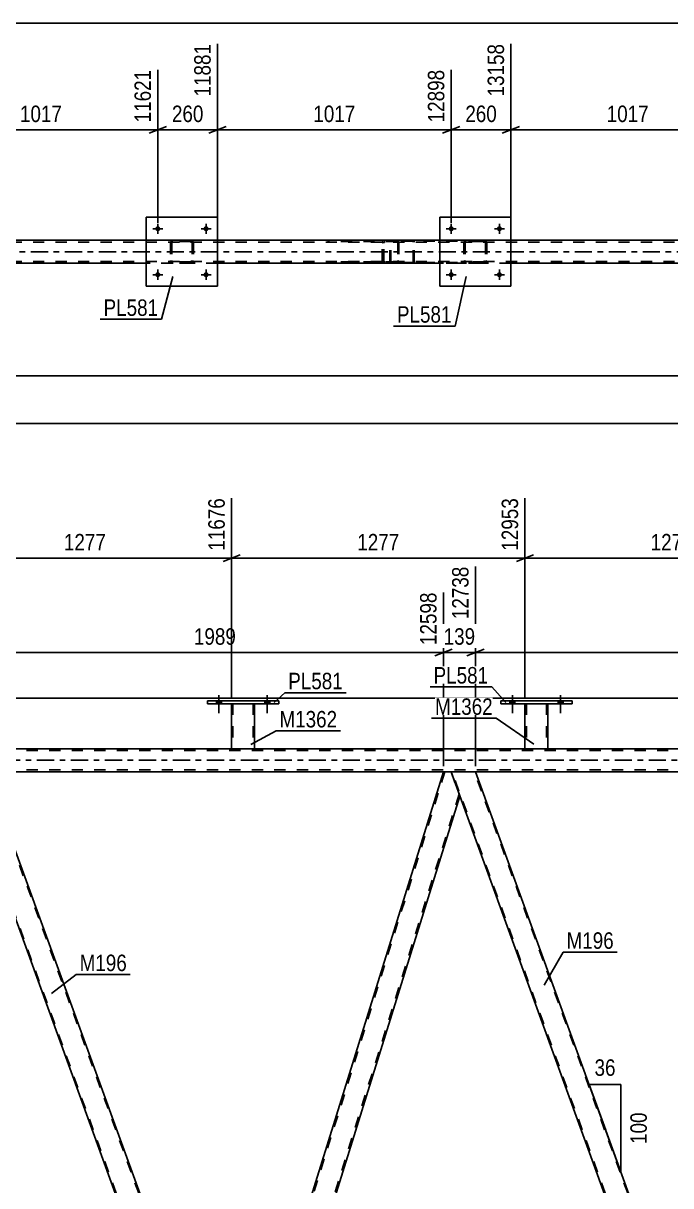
# Model space of a CAD drawing. Header units: millimetres. Extents: x 0 to 1766, y 0 to 560.
# Drawn here: x 1475.7 to 1588.5, y 352.8 to 555 of the extents above; entities that cross this region are included whole.
import ezdxf

# ---------------------------------------------------------------- set-up
doc = ezdxf.new("R2010")
doc.units = ezdxf.units.MM
doc.linetypes.add('DXK_LINE_DOT2', pattern=[3.9198, 1.9599, -1.9599])
doc.linetypes.add('DXK_LINE_DOT3', pattern=[5.9187, 2.979, -0.9799, 0.9799, -0.9799])
doc.styles.add('Arial Narrow', font='ARIALN.TTF', dxfattribs={"height": 0.2})

# ---------------------------------------------------------------- blocks, each defined once
blk = doc.blocks.new('Part-814185401-2716 - 2523')
at = {"color": 7, "linetype": 'DXK_LINE_DOT2'}
for p, q in [((1539.56, 517.09), (1539.54, 516.96)), ((1539.54, 513.6), (1539.54, 516.96)), ((1539.71, 516.96), (1539.72, 517.03)), ((1539.71, 513.6), (1539.71, 516.96)), ((1539.72, 517.03), (1539.76, 517.08)), ((1539.88, 517.28), (1539.75, 517.26)), ((1539.76, 517.08), (1539.81, 517.11)), ((1539.81, 517.11), (1539.88, 517.12)), ((1555.21, 517.28), (1539.88, 517.28)), ((1555.21, 517.12), (1539.88, 517.12)), ((1543.58, 517.26), (1543.45, 517.28)), ((1543.45, 517.12), (1543.52, 517.11)), ((1543.52, 517.11), (1543.54, 517.1)), ((1543.54, 517.1), (1543.57, 517.08)), ((1543.57, 517.08), (1543.61, 517.03)), ((1543.61, 517.03), (1543.62, 516.96)), ((1543.62, 513.6), (1543.62, 516.96)), ((1543.79, 516.96), (1543.77, 517.09)), ((1543.79, 513.6), (1543.79, 516.96)), ((1539.54, 513.6), (1539.56, 513.48)), ((1539.72, 513.54), (1539.71, 513.6)), ((1539.76, 513.49), (1539.72, 513.54)), ((1539.75, 513.31), (1539.88, 513.28)), ((1539.81, 513.46), (1539.76, 513.49)), ((1539.88, 513.44), (1539.81, 513.46)), ((1555.21, 513.44), (1539.88, 513.44)), ((1555.21, 513.28), (1539.88, 513.28)), ((1543.45, 513.44), (1543.52, 513.46)), ((1543.45, 513.28), (1543.58, 513.31)), ((1543.52, 513.46), (1543.54, 513.47)), ((1543.54, 513.47), (1543.57, 513.49)), ((1543.61, 513.54), (1543.57, 513.49)), ((1543.62, 513.6), (1543.61, 513.54)), ((1543.77, 513.48), (1543.79, 513.6))]:
    blk.add_line(p, q, dxfattribs=at)
for centre, start, end in [((1539.87, 516.95), 110.7583, 155.68), ((1543.47, 516.95), 24.32, 69.2417), ((1539.87, 513.62), 204.32, 249.2417)]:
    blk.add_arc(centre, 0.331, start, end, dxfattribs=at)
blk = doc.blocks.new('Part-814185401-2643 - 2523')
at = {"color": 7, "linetype": 'DXK_LINE_DOT2'}
for p, q in [((1552.42, 516.8), (1552.46, 516.99)), ((1552.46, 516.99), (1552.42, 516.8)), ((1552.42, 516.8), (1552.42, 513.76)), ((1552.66, 516.8), (1552.68, 516.9)), ((1552.66, 516.8), (1552.66, 513.76)), ((1552.68, 516.9), (1552.73, 516.97)), ((1552.71, 517.25), (1552.9, 517.28)), ((1552.9, 517.28), (1552.71, 517.25)), ((1552.73, 516.97), (1552.81, 517.03)), ((1552.81, 517.03), (1552.9, 517.04)), ((1555.94, 517.28), (1552.9, 517.28)), ((1555.94, 517.04), (1552.9, 517.04)), ((1555.94, 517.28), (1556.12, 517.25)), ((1556.12, 517.25), (1555.94, 517.28)), ((1555.94, 517.04), (1556.03, 517.03)), ((1556.03, 517.03), (1556.11, 516.97)), ((1556.11, 516.97), (1556.16, 516.9)), ((1556.16, 516.9), (1556.18, 516.8)), ((1556.18, 516.8), (1556.18, 513.76)), ((1556.38, 516.99), (1556.42, 516.8)), ((1556.42, 516.8), (1556.38, 516.99)), ((1556.42, 516.8), (1556.42, 513.76)), ((1552.46, 513.58), (1552.42, 513.76)), ((1552.42, 513.76), (1552.46, 513.58)), ((1552.68, 513.67), (1552.66, 513.76)), ((1556.18, 513.76), (1556.16, 513.67)), ((1556.42, 513.76), (1556.38, 513.58)), ((1556.38, 513.58), (1556.42, 513.76)), ((1552.73, 513.59), (1552.68, 513.67)), ((1552.9, 513.28), (1552.71, 513.32)), ((1552.71, 513.32), (1552.9, 513.28)), ((1552.81, 513.54), (1552.73, 513.59)), ((1552.9, 513.52), (1552.81, 513.54)), ((1555.94, 513.52), (1552.9, 513.52)), ((1555.94, 513.28), (1552.9, 513.28)), ((1556.03, 513.54), (1555.94, 513.52)), ((1556.12, 513.32), (1555.94, 513.28)), ((1555.94, 513.28), (1556.12, 513.32)), ((1556.11, 513.59), (1556.03, 513.54)), ((1556.16, 513.67), (1556.11, 513.59))]:
    blk.add_line(p, q, dxfattribs=at)
at = {"color": 7, "linetype": 'DXK_LINE_DOT3'}
blk.add_line((1554.42, 515.28), (1554.42, 515.28), dxfattribs=at)
at = {"color": 7, "linetype": 'DXK_LINE_DOT2'}
for centre, start, end in [((1552.9, 516.8), 112.5, 157.5), ((1552.9, 516.8), 112.5, 157.5), ((1555.94, 516.8), 22.5, 67.5), ((1555.94, 516.8), 22.5, 67.5), ((1552.9, 513.76), 202.5, 247.5), ((1552.9, 513.76), 202.5, 247.5), ((1555.94, 513.76), 292.5, 337.5), ((1555.94, 513.76), 292.5, 337.5)]:
    blk.add_arc(centre, 0.48, start, end, dxfattribs=at)
blk = doc.blocks.new('Bolt-814185401-2714 - 2523')
at = {"linetype": 'Continuous'}
for points in [[(1550.66, 511.29, -1), (1549.78, 511.29, -1)], [(1559.06, 511.29, -1), (1558.18, 511.29, -1)]]:
    blk.add_hatch(color=1, dxfattribs=at).paths.add_polyline_path(points)
at = {"color": 1, "linetype": 'Continuous'}
for p, q in [((1550.22, 512.17), (1550.22, 510.41)), ((1558.62, 512.17), (1558.62, 510.41)), ((1549.34, 511.29), (1551.1, 511.29)), ((1557.74, 511.29), (1559.5, 511.29))]:
    blk.add_line(p, q, dxfattribs=at)
blk = doc.blocks.new('Bolt-814185401-2712 - 2523')
at = {"linetype": 'Continuous'}
for points in [[(1499.58, 511.29, -1), (1498.7, 511.29, -1)], [(1507.98, 511.29, -1), (1507.1, 511.29, -1)]]:
    blk.add_hatch(color=1, dxfattribs=at).paths.add_polyline_path(points)
at = {"color": 1, "linetype": 'Continuous'}
for p, q in [((1499.14, 512.17), (1499.14, 510.41)), ((1507.54, 512.17), (1507.54, 510.41)), ((1498.26, 511.29), (1500.02, 511.29)), ((1506.66, 511.29), (1508.42, 511.29))]:
    blk.add_line(p, q, dxfattribs=at)
blk = doc.blocks.new('Part-814185401-2648 - 2523')
at = {"color": 2, "linetype": 'Continuous'}
for p, q in [((1548.22, 521.28), (1548.22, 509.28)), ((1548.22, 521.28), (1560.62, 521.28)), ((1560.62, 521.28), (1560.62, 509.28)), ((1548.22, 509.28), (1560.62, 509.28))]:
    blk.add_line(p, q, dxfattribs=at)
blk = doc.blocks.new('Bolt-814185401-2713 - 2523')
at = {"linetype": 'Continuous'}
for points in [[(1499.58, 519.29, -1), (1498.7, 519.29, -1)], [(1507.98, 519.29, -1), (1507.1, 519.29, -1)]]:
    blk.add_hatch(color=1, dxfattribs=at).paths.add_polyline_path(points)
at = {"color": 1, "linetype": 'Continuous'}
for p, q in [((1499.14, 520.17), (1499.14, 518.41)), ((1507.54, 520.17), (1507.54, 518.41)), ((1498.26, 519.29), (1500.02, 519.29)), ((1506.66, 519.29), (1508.42, 519.29))]:
    blk.add_line(p, q, dxfattribs=at)
blk = doc.blocks.new('Part-814185401-2627 - 2523')
at = {"color": 7, "linetype": 'DXK_LINE_DOT2'}
for p, q in [((1683.2, 516.96), (1080.49, 516.96)), ((1680.08, 517.28), (1139.57, 517.28)), ((1509.54, 517.28), (1497.14, 517.28)), ((1560.62, 517.28), (1548.22, 517.28)), ((1683.2, 513.6), (1080.49, 513.6)), ((1509.54, 513.28), (1497.14, 513.28)), ((1560.62, 513.28), (1548.22, 513.28))]:
    blk.add_line(p, q, dxfattribs=at)
at = {"color": 2, "linetype": 'Continuous'}
for p, q in [((1497.14, 517.28), (1458.46, 517.28)), ((1548.22, 517.28), (1509.54, 517.28)), ((1599.3, 517.28), (1560.62, 517.28)), ((1497.14, 513.28), (1458.46, 513.28)), ((1548.22, 513.28), (1509.54, 513.28)), ((1599.3, 513.28), (1560.62, 513.28))]:
    blk.add_line(p, q, dxfattribs=at)
at = {"color": 7, "linetype": 'DXK_LINE_DOT3'}
blk.add_line((1080.49, 515.28), (1683.2, 515.28), dxfattribs=at)
blk = doc.blocks.new('Part-814185401-2642 - 2523')
at = {"color": 2, "linetype": 'Continuous'}
for p, q in [((1497.14, 521.28), (1497.14, 509.28)), ((1497.14, 521.28), (1509.54, 521.28)), ((1509.54, 521.28), (1509.54, 509.28)), ((1497.14, 509.28), (1509.54, 509.28))]:
    blk.add_line(p, q, dxfattribs=at)
blk = doc.blocks.new('Part-814185401-2667 - 2523')
at = {"color": 7, "linetype": 'DXK_LINE_DOT2'}
for p, q in [((1501.34, 516.8), (1501.37, 516.99)), ((1501.37, 516.99), (1501.34, 516.8)), ((1501.34, 516.8), (1501.34, 513.76)), ((1501.58, 516.8), (1501.6, 516.9)), ((1501.58, 516.8), (1501.58, 513.76)), ((1501.6, 516.9), (1501.65, 516.97)), ((1501.63, 517.25), (1501.82, 517.28)), ((1501.82, 517.28), (1501.63, 517.25)), ((1501.65, 516.97), (1501.73, 517.03)), ((1501.73, 517.03), (1501.82, 517.04)), ((1504.86, 517.28), (1501.82, 517.28)), ((1504.86, 517.04), (1501.82, 517.04)), ((1504.86, 517.28), (1505.04, 517.25)), ((1505.04, 517.25), (1504.86, 517.28)), ((1504.86, 517.04), (1504.95, 517.03)), ((1504.95, 517.03), (1505.03, 516.97)), ((1505.03, 516.97), (1505.08, 516.9)), ((1505.08, 516.9), (1505.1, 516.8)), ((1505.1, 516.8), (1505.1, 513.76)), ((1505.3, 516.99), (1505.34, 516.8)), ((1505.34, 516.8), (1505.3, 516.99)), ((1505.34, 516.8), (1505.34, 513.76)), ((1501.37, 513.58), (1501.34, 513.76)), ((1501.34, 513.76), (1501.37, 513.58)), ((1501.6, 513.67), (1501.58, 513.76)), ((1505.1, 513.76), (1505.08, 513.67)), ((1505.34, 513.76), (1505.3, 513.58)), ((1505.3, 513.58), (1505.34, 513.76)), ((1501.65, 513.59), (1501.6, 513.67)), ((1501.82, 513.28), (1501.63, 513.32)), ((1501.63, 513.32), (1501.82, 513.28)), ((1501.73, 513.54), (1501.65, 513.59)), ((1501.82, 513.52), (1501.73, 513.54)), ((1504.86, 513.52), (1501.82, 513.52)), ((1504.86, 513.28), (1501.82, 513.28)), ((1504.95, 513.54), (1504.86, 513.52)), ((1505.04, 513.32), (1504.86, 513.28)), ((1504.86, 513.28), (1505.04, 513.32)), ((1505.03, 513.59), (1504.95, 513.54)), ((1505.08, 513.67), (1505.03, 513.59))]:
    blk.add_line(p, q, dxfattribs=at)
at = {"color": 7, "linetype": 'DXK_LINE_DOT3'}
blk.add_line((1503.34, 515.28), (1503.34, 515.28), dxfattribs=at)
at = {"color": 7, "linetype": 'DXK_LINE_DOT2'}
for centre, start, end in [((1501.82, 516.8), 112.5, 157.5), ((1501.82, 516.8), 112.5, 157.5), ((1504.86, 516.8), 22.5, 67.5), ((1504.86, 516.8), 22.5, 67.5), ((1501.82, 513.76), 202.5, 247.5), ((1501.82, 513.76), 202.5, 247.5), ((1504.86, 513.76), 292.5, 337.5), ((1504.86, 513.76), 292.5, 337.5)]:
    blk.add_arc(centre, 0.48, start, end, dxfattribs=at)
blk = doc.blocks.new('Part-814185401-2754 - 2523')
at = {"color": 7, "linetype": 'DXK_LINE_DOT2'}
for p, q in [((1540.81, 517.28), (1528.66, 517.28)), ((1540.81, 517.04), (1528.66, 517.04)), ((1538.25, 516.94), (1538.22, 516.8)), ((1538.22, 513.76), (1538.22, 516.8)), ((1538.26, 516.99), (1538.25, 516.94)), ((1538.47, 516.8), (1538.49, 516.9)), ((1538.47, 513.76), (1538.47, 516.8)), ((1538.49, 516.9), (1538.54, 516.97)), ((1538.72, 517.28), (1538.53, 517.25)), ((1538.54, 516.97), (1538.63, 517.03)), ((1538.63, 517.03), (1538.72, 517.04)), ((1539.54, 517.04), (1539.54, 517.28)), ((1540.92, 517.25), (1540.81, 517.28)), ((1540.81, 517.04), (1540.87, 517.03)), ((1540.87, 517.03), (1540.91, 516.97)), ((1540.91, 516.97), (1540.94, 516.9)), ((1541.01, 517.14), (1540.92, 517.25)), ((1540.94, 516.9), (1540.95, 516.8)), ((1540.95, 516.8), (1540.95, 513.76)), ((1541.06, 516.99), (1541.01, 517.14)), ((1541.08, 516.8), (1541.06, 516.99)), ((1541.08, 516.8), (1541.08, 513.76)), ((1538.22, 513.76), (1538.24, 513.68)), ((1538.49, 513.67), (1538.47, 513.76)), ((1540.95, 513.76), (1540.94, 513.67)), ((1541.06, 513.58), (1541.08, 513.76)), ((1540.81, 513.52), (1528.66, 513.52)), ((1540.81, 513.28), (1528.66, 513.28)), ((1538.24, 513.68), (1538.26, 513.58)), ((1538.54, 513.59), (1538.49, 513.67)), ((1538.53, 513.32), (1538.72, 513.28)), ((1538.63, 513.54), (1538.54, 513.59)), ((1538.72, 513.52), (1538.63, 513.54)), ((1539.54, 513.28), (1539.54, 513.52)), ((1540.87, 513.54), (1540.81, 513.52)), ((1540.81, 513.28), (1540.92, 513.32)), ((1540.91, 513.59), (1540.87, 513.54)), ((1540.94, 513.67), (1540.91, 513.59)), ((1540.92, 513.32), (1541.01, 513.43)), ((1541.01, 513.43), (1541.06, 513.58))]:
    blk.add_line(p, q, dxfattribs=at)
for centre, start, end in [((1538.71, 516.79), 111.1941, 156.1506), ((1538.71, 513.78), 203.8494, 248.8059)]:
    blk.add_arc(centre, 0.492, start, end, dxfattribs=at)
blk = doc.blocks.new('Bolt-814185401-2801 - 2523')
at = {"linetype": 'Continuous'}
for points in [[(1550.66, 519.29, -1), (1549.78, 519.29, -1)], [(1559.06, 519.29, -1), (1558.18, 519.29, -1)]]:
    blk.add_hatch(color=1, dxfattribs=at).paths.add_polyline_path(points)
at = {"color": 1, "linetype": 'Continuous'}
for p, q in [((1550.22, 520.17), (1550.22, 518.41)), ((1558.62, 520.17), (1558.62, 518.41)), ((1549.34, 519.29), (1551.1, 519.29)), ((1557.74, 519.29), (1559.5, 519.29))]:
    blk.add_line(p, q, dxfattribs=at)
blk = doc.blocks.new('Bolt-814185401-3985 - 3531')
at = {"linetype": 'Continuous'}
for points in [[(1509.35, 436.66), (1510.23, 436.66), (1510.23, 437.14), (1509.35, 437.14)], [(1517.75, 436.66), (1518.63, 436.66), (1518.63, 437.14), (1517.75, 437.14)]]:
    blk.add_hatch(color=1, dxfattribs=at).paths.add_polyline_path(points)
at = {"color": 1, "linetype": 'Continuous'}
for p, q in [((1509.35, 437.14), (1509.35, 436.66)), ((1509.79, 438.14), (1509.79, 435.02)), ((1510.23, 437.14), (1510.23, 436.66)), ((1517.75, 437.14), (1517.75, 436.66)), ((1518.19, 438.14), (1518.19, 435.02)), ((1518.63, 437.14), (1518.63, 436.66))]:
    blk.add_line(p, q, dxfattribs=at)
blk = doc.blocks.new('Part-814185401-3734 - 3531')
at = {"color": 2, "linetype": 'Continuous'}
for p, q in [((1511.99, 428.82), (1464.91, 428.82)), ((1563.07, 428.82), (1515.99, 428.82)), ((1614.15, 428.82), (1567.07, 428.82)), ((1548.87, 424.82), (1469.31, 424.82)), ((1634, 424.82), (1554.44, 424.82))]:
    blk.add_line(p, q, dxfattribs=at)
at = {"color": 7, "linetype": 'DXK_LINE_DOT2'}
for p, q in [((1515.99, 428.82), (1511.99, 428.82)), ((1567.07, 428.82), (1563.07, 428.82)), ((1693.85, 428.5), (1081.54, 428.5)), ((1693.85, 425.14), (1081.54, 425.14)), ((1554.44, 424.82), (1548.87, 424.82))]:
    blk.add_line(p, q, dxfattribs=at)
at = {"color": 7, "linetype": 'DXK_LINE_DOT3'}
blk.add_line((1081.54, 426.82), (1693.85, 426.82), dxfattribs=at)
blk = doc.blocks.new('Part-814185401-3755 - 3531')
at = {"color": 2, "linetype": 'Continuous'}
for p, q in [((1469.31, 424.82), (1465.05, 424.82)), ((1512.18, 307.02), (1469.31, 424.82)), ((1509.17, 303.6), (1466.58, 420.62))]:
    blk.add_line(p, q, dxfattribs=at)
at = {"color": 7, "linetype": 'DXK_LINE_DOT2'}
for p, q in [((1465.05, 424.82), (1466.58, 420.62)), ((1509.34, 303.6), (1465.22, 424.82)), ((1513.26, 303.6), (1469.14, 424.82)), ((1513.43, 303.6), (1512.18, 307.02)), ((1509.17, 303.6), (1513.43, 303.6))]:
    blk.add_line(p, q, dxfattribs=at)
blk = doc.blocks.new('Part-814185401-3814 - 3531')
at = {"color": 2, "linetype": 'Continuous'}
for p, q in [((1548.87, 424.82), (1512.17, 307.07)), ((1550.19, 424.82), (1548.87, 424.82)), ((1551.71, 420.62), (1550.19, 424.82)), ((1551.73, 420.57), (1515.27, 303.6)), ((1513.43, 303.6), (1512.18, 307.02))]:
    blk.add_line(p, q, dxfattribs=at)
at = {"color": 7, "linetype": 'DXK_LINE_DOT2'}
for p, q in [((1549.12, 424.82), (1512.3, 306.7)), ((1551.6, 420.94), (1515.02, 303.6)), ((1551.73, 420.57), (1551.71, 420.62)), ((1551.73, 420.57), (1551.71, 420.62)), ((1512.17, 307.07), (1512.18, 307.02)), ((1515.27, 303.6), (1513.43, 303.6))]:
    blk.add_line(p, q, dxfattribs=at)
blk = doc.blocks.new('Part-814185401-3950 - 3531')
at = {"color": 2, "linetype": 'Continuous'}
for p, q in [((1507.79, 437.14), (1507.79, 436.66)), ((1520.19, 437.14), (1507.79, 437.14)), ((1520.19, 436.66), (1520.19, 437.14)), ((1507.79, 436.66), (1520.19, 436.66))]:
    blk.add_line(p, q, dxfattribs=at)
blk = doc.blocks.new('Part-814185401-3840 - 3531')
at = {"color": 2, "linetype": 'Continuous'}
for p, q in [((1554.44, 424.82), (1550.19, 424.82)), ((1596.81, 308.41), (1554.44, 424.82)), ((1592.55, 308.41), (1551.71, 420.62))]:
    blk.add_line(p, q, dxfattribs=at)
at = {"color": 7, "linetype": 'DXK_LINE_DOT2'}
for p, q in [((1550.19, 424.82), (1551.71, 420.62)), ((1594.48, 303.6), (1550.36, 424.82)), ((1598.39, 303.6), (1554.27, 424.82)), ((1594.31, 303.6), (1592.55, 308.41)), ((1598.56, 303.6), (1596.81, 308.41)), ((1598.56, 303.6), (1594.31, 303.6))]:
    blk.add_line(p, q, dxfattribs=at)
blk = doc.blocks.new('Part-814185401-3895 - 3531')
at = {"color": 2, "linetype": 'Continuous'}
for p, q in [((1511.99, 436.66), (1511.99, 428.82)), ((1515.99, 436.66), (1515.99, 428.82)), ((1511.99, 428.82), (1515.99, 428.82))]:
    blk.add_line(p, q, dxfattribs=at)
at = {"color": 7, "linetype": 'DXK_LINE_DOT2'}
for p, q in [((1511.99, 436.66), (1515.99, 436.66)), ((1511.99, 436.66), (1511.99, 436.66)), ((1511.99, 436.66), (1511.99, 436.66)), ((1512.23, 436.66), (1512.23, 428.82)), ((1515.75, 436.66), (1515.75, 428.82)), ((1515.99, 436.66), (1515.99, 436.66)), ((1515.99, 436.66), (1515.99, 436.66)), ((1515.69, 428.82), (1515.73, 428.82)), ((1515.69, 428.82), (1515.73, 428.82)), ((1515.73, 428.82), (1515.75, 428.82)), ((1515.73, 428.82), (1515.75, 428.82))]:
    blk.add_line(p, q, dxfattribs=at)
blk = doc.blocks.new('Part-814185401-3940 - 3531')
at = {"color": 2, "linetype": 'Continuous'}
for p, q in [((1558.87, 437.14), (1558.87, 436.66)), ((1571.27, 437.14), (1558.87, 437.14)), ((1571.27, 436.66), (1571.27, 437.14)), ((1558.87, 436.66), (1571.27, 436.66))]:
    blk.add_line(p, q, dxfattribs=at)
blk = doc.blocks.new('Part-814185401-3945 - 3531')
at = {"color": 2, "linetype": 'Continuous'}
for p, q in [((1563.07, 436.66), (1563.07, 428.82)), ((1567.07, 436.66), (1567.07, 428.82)), ((1563.07, 428.82), (1567.07, 428.82))]:
    blk.add_line(p, q, dxfattribs=at)
at = {"color": 7, "linetype": 'DXK_LINE_DOT2'}
for p, q in [((1563.07, 436.66), (1567.07, 436.66)), ((1563.07, 436.66), (1563.07, 436.66)), ((1563.07, 436.66), (1563.07, 436.66)), ((1563.31, 436.66), (1563.31, 428.82)), ((1566.83, 436.66), (1566.83, 428.82)), ((1567.07, 436.66), (1567.07, 436.66)), ((1567.07, 436.66), (1567.07, 436.66)), ((1566.77, 428.82), (1566.81, 428.82)), ((1566.77, 428.82), (1566.81, 428.82)), ((1566.81, 428.82), (1566.83, 428.82)), ((1566.81, 428.82), (1566.83, 428.82))]:
    blk.add_line(p, q, dxfattribs=at)
blk = doc.blocks.new('Bolt-814185401-3983 - 3531')
at = {"linetype": 'Continuous'}
for points in [[(1560.43, 436.66), (1561.31, 436.66), (1561.31, 437.14), (1560.43, 437.14)], [(1568.83, 436.66), (1569.71, 436.66), (1569.71, 437.14), (1568.83, 437.14)]]:
    blk.add_hatch(color=1, dxfattribs=at).paths.add_polyline_path(points)
at = {"color": 1, "linetype": 'Continuous'}
for p, q in [((1560.43, 437.14), (1560.43, 436.66)), ((1560.87, 438.14), (1560.87, 435.02)), ((1561.31, 437.14), (1561.31, 436.66)), ((1568.83, 437.14), (1568.83, 436.66)), ((1569.27, 438.14), (1569.27, 435.02)), ((1569.71, 437.14), (1569.71, 436.66))]:
    blk.add_line(p, q, dxfattribs=at)
blk = doc.blocks.new('Bolt-814185401-3984 - 3531')
at = {"linetype": 'Continuous'}
for points in [[(1560.43, 436.66), (1561.31, 436.66), (1561.31, 437.14), (1560.43, 437.14)], [(1568.83, 436.66), (1569.71, 436.66), (1569.71, 437.14), (1568.83, 437.14)]]:
    blk.add_hatch(color=1, dxfattribs=at).paths.add_polyline_path(points)
at = {"color": 1, "linetype": 'Continuous'}
for p, q in [((1560.43, 437.14), (1560.43, 436.66)), ((1560.87, 438.14), (1560.87, 435.02)), ((1561.31, 437.14), (1561.31, 436.66)), ((1568.83, 437.14), (1568.83, 436.66)), ((1569.27, 438.14), (1569.27, 435.02)), ((1569.71, 437.14), (1569.71, 436.66))]:
    blk.add_line(p, q, dxfattribs=at)
blk = doc.blocks.new('Bolt-814185401-3986 - 3531')
at = {"linetype": 'Continuous'}
for points in [[(1509.35, 436.66), (1510.23, 436.66), (1510.23, 437.14), (1509.35, 437.14)], [(1517.75, 436.66), (1518.63, 436.66), (1518.63, 437.14), (1517.75, 437.14)]]:
    blk.add_hatch(color=1, dxfattribs=at).paths.add_polyline_path(points)
at = {"color": 1, "linetype": 'Continuous'}
for p, q in [((1509.35, 437.14), (1509.35, 436.66)), ((1509.79, 438.14), (1509.79, 435.02)), ((1510.23, 437.14), (1510.23, 436.66)), ((1517.75, 437.14), (1517.75, 436.66)), ((1518.19, 438.14), (1518.19, 435.02)), ((1518.63, 437.14), (1518.63, 436.66))]:
    blk.add_line(p, q, dxfattribs=at)
blk = doc.blocks.new('StraightDimension-814185401-2984 - 2523')
at = {"color": 7, "linetype": 'Continuous'}
for p, q in [((1560.62, 518.28), (1560.62, 551.44)), ((1550.22, 520.29), (1550.22, 546.94)), ((1548.72, 535.9), (1551.72, 537.1)), ((1550.22, 536.5), (1560.62, 536.5)), ((1562.12, 537.1), (1559.12, 535.9))]:
    blk.add_line(p, q, dxfattribs=at)
at = {"color": 0}
blk.add_wipeout([(1558.76, 537.25), (1558.76, 541.45), (1552.08, 541.45), (1552.08, 537.25)], dxfattribs=at)
at = {"color": 0, "linetype": 'Continuous'}
blk.add_wipeout([(1560.02, 552.04), (1555.82, 552.04), (1555.82, 541.7), (1560.02, 541.7)], dxfattribs=at)
at = {"color": 3, "linetype": 'Continuous', "style": 'Arial Narrow'}
blk.add_text('13158', height=2.863, rotation=90.0002, dxfattribs=at).set_placement((1559.42, 542.3))
at = {"color": 3, "style": 'Arial Narrow'}
blk.add_text('260', height=2.863, dxfattribs=at).set_placement((1552.68, 537.85))
blk = doc.blocks.new('StraightDimension-814185401-2850 - 2523')
at = {"color": 7, "linetype": 'Continuous'}
blk.add_line((1056.86, 485.39), (1683.2, 485.39), dxfattribs=at)
blk = doc.blocks.new('StraightDimension-814185401-2935 - 2523')
at = {"color": 7, "linetype": 'Continuous'}
for p, q in [((1560.62, 518.28), (1560.62, 551.44)), ((1601.3, 520.29), (1601.3, 546.94)), ((1562.12, 537.1), (1559.12, 535.9)), ((1560.62, 536.5), (1601.3, 536.5)), ((1599.8, 535.9), (1602.8, 537.1))]:
    blk.add_line(p, q, dxfattribs=at)
at = {"color": 0, "linetype": 'Continuous'}
blk.add_wipeout([(1600.7, 547.54), (1596.5, 547.54), (1596.5, 537.2), (1600.7, 537.2)], dxfattribs=at)
at = {"color": 0}
blk.add_wipeout([(1585.22, 537.25), (1585.22, 541.45), (1576.7, 541.45), (1576.7, 537.25)], dxfattribs=at)
at = {"color": 3, "linetype": 'Continuous', "style": 'Arial Narrow'}
blk.add_text('14175', height=2.863, rotation=90.0002, dxfattribs=at).set_placement((1600.1, 537.8))
at = {"color": 3, "style": 'Arial Narrow'}
blk.add_text('1017', height=2.863, dxfattribs=at).set_placement((1577.3, 537.85))
blk = doc.blocks.new('StraightDimension-814185401-3002 - 2523')
at = {"color": 7, "linetype": 'Continuous'}
for p, q in [((1509.54, 518.28), (1509.54, 551.44)), ((1550.22, 520.29), (1550.22, 546.94)), ((1511.04, 537.1), (1508.04, 535.9)), ((1509.54, 536.5), (1550.22, 536.5)), ((1548.72, 535.9), (1551.72, 537.1))]:
    blk.add_line(p, q, dxfattribs=at)
at = {"color": 0, "linetype": 'Continuous'}
blk.add_wipeout([(1549.62, 547.54), (1545.42, 547.54), (1545.42, 537.2), (1549.62, 537.2)], dxfattribs=at)
at = {"color": 0}
blk.add_wipeout([(1534.13, 537.25), (1534.13, 541.45), (1525.62, 541.45), (1525.62, 537.25)], dxfattribs=at)
at = {"color": 3, "linetype": 'Continuous', "style": 'Arial Narrow'}
blk.add_text('12898', height=2.863, rotation=90.0002, dxfattribs=at).set_placement((1549.02, 537.8))
at = {"color": 3, "style": 'Arial Narrow'}
blk.add_text('1017', height=2.863, dxfattribs=at).set_placement((1526.22, 537.85))
blk = doc.blocks.new('StraightDimension-814185401-3020 - 2523')
at = {"color": 7, "linetype": 'Continuous'}
for p, q in [((1509.54, 518.28), (1509.54, 551.44)), ((1499.14, 520.29), (1499.14, 546.94)), ((1497.64, 535.9), (1500.64, 537.1)), ((1499.14, 536.5), (1509.54, 536.5)), ((1511.04, 537.1), (1508.04, 535.9))]:
    blk.add_line(p, q, dxfattribs=at)
at = {"color": 0}
blk.add_wipeout([(1507.68, 537.25), (1507.68, 541.45), (1501, 541.45), (1501, 537.25)], dxfattribs=at)
at = {"color": 0, "linetype": 'Continuous'}
blk.add_wipeout([(1508.94, 552.04), (1504.74, 552.04), (1504.74, 541.7), (1508.94, 541.7)], dxfattribs=at)
at = {"color": 3, "linetype": 'Continuous', "style": 'Arial Narrow'}
blk.add_text('11881', height=2.863, rotation=90.0002, dxfattribs=at).set_placement((1508.34, 542.3))
at = {"color": 3, "style": 'Arial Narrow'}
blk.add_text('260', height=2.863, dxfattribs=at).set_placement((1501.6, 537.85))
blk = doc.blocks.new('StraightDimension-814185401-3038 - 2523')
at = {"color": 7, "linetype": 'Continuous'}
for p, q in [((1458.46, 518.28), (1458.46, 551.44)), ((1499.14, 520.29), (1499.14, 546.94)), ((1459.96, 537.1), (1456.96, 535.9)), ((1458.46, 536.5), (1499.14, 536.5)), ((1497.64, 535.9), (1500.64, 537.1))]:
    blk.add_line(p, q, dxfattribs=at)
at = {"color": 0, "linetype": 'Continuous'}
blk.add_wipeout([(1498.54, 547.54), (1494.34, 547.54), (1494.34, 537.2), (1498.54, 537.2)], dxfattribs=at)
at = {"color": 0}
blk.add_wipeout([(1483.05, 537.25), (1483.05, 541.45), (1474.54, 541.45), (1474.54, 537.25)], dxfattribs=at)
at = {"color": 3, "linetype": 'Continuous', "style": 'Arial Narrow'}
blk.add_text('11621', height=2.863, rotation=90.0002, dxfattribs=at).set_placement((1497.94, 537.8))
at = {"color": 3, "style": 'Arial Narrow'}
blk.add_text('1017', height=2.863, dxfattribs=at).set_placement((1475.14, 537.85))
blk = doc.blocks.new('StraightDimension-814185401-3391 - 2523')
at = {"color": 7, "linetype": 'Continuous'}
blk.add_line((1117.84, 493.68), (1683.2, 493.68), dxfattribs=at)
blk = doc.blocks.new('StraightDimension-814185401-3396 - 2523')
at = {"color": 7, "linetype": 'Continuous'}
blk.add_line((1056.22, 555.04), (1683.84, 555.04), dxfattribs=at)
blk = doc.blocks.new('StraightDimension-814185401-4305 - 3531')
at = {"color": 7, "linetype": 'Continuous'}
for p, q in [((1554.44, 425.82), (1554.44, 460.51)), ((1634, 425.82), (1634, 456.01)), ((1555.94, 446.17), (1552.94, 444.97)), ((1554.44, 445.57), (1634, 445.57)), ((1632.5, 444.97), (1635.5, 446.17))]:
    blk.add_line(p, q, dxfattribs=at)
at = {"color": 0, "linetype": 'Continuous'}
blk.add_wipeout([(1633.4, 456.61), (1629.2, 456.61), (1629.2, 446.27), (1633.4, 446.27)], dxfattribs=at)
at = {"color": 0}
blk.add_wipeout([(1598.48, 446.32), (1598.48, 450.52), (1589.97, 450.52), (1589.97, 446.32)], dxfattribs=at)
at = {"color": 3, "linetype": 'Continuous', "style": 'Arial Narrow'}
blk.add_text('14727', height=2.863, rotation=90.0002, dxfattribs=at).set_placement((1632.8, 446.87))
at = {"color": 3, "style": 'Arial Narrow'}
blk.add_text('1989', height=2.863, dxfattribs=at).set_placement((1590.57, 446.92))
blk = doc.blocks.new('StraightDimension-814185401-4343 - 3531')
at = {"color": 7, "linetype": 'Continuous'}
for p, q in [((1469.31, 425.82), (1469.31, 460.51)), ((1548.87, 425.82), (1548.87, 456.01)), ((1470.81, 446.17), (1467.81, 444.97)), ((1469.31, 445.57), (1548.87, 445.57)), ((1547.37, 444.97), (1550.37, 446.17))]:
    blk.add_line(p, q, dxfattribs=at)
at = {"color": 0, "linetype": 'Continuous'}
blk.add_wipeout([(1548.27, 456.61), (1544.07, 456.61), (1544.07, 446.27), (1548.27, 446.27)], dxfattribs=at)
at = {"color": 0}
blk.add_wipeout([(1513.34, 446.32), (1513.34, 450.52), (1504.83, 450.52), (1504.83, 446.32)], dxfattribs=at)
at = {"color": 3, "linetype": 'Continuous', "style": 'Arial Narrow'}
blk.add_text('12598', height=2.863, rotation=90.0002, dxfattribs=at).set_placement((1547.67, 446.87))
at = {"color": 3, "style": 'Arial Narrow'}
blk.add_text('1989', height=2.863, dxfattribs=at).set_placement((1505.43, 446.92))
blk = doc.blocks.new('AngleDimension-814185401-4861 - 3531')
at = {"color": 7, "linetype": 'Continuous'}
for p, q in [((1577.14, 362.46), (1574.24, 370.42)), ((1579.78, 370.42), (1574.24, 370.42)), ((1579.78, 355.2), (1574.24, 370.42)), ((1579.78, 355.2), (1579.78, 370.42))]:
    blk.add_line(p, q, dxfattribs=at)
at = {"color": 0}
for points in [[(1579.44, 371.32), (1579.44, 375.52), (1574.58, 375.52), (1574.58, 371.32)], [(1584.88, 366.15), (1580.68, 366.15), (1580.68, 359.47), (1584.88, 359.47)]]:
    blk.add_wipeout(points, dxfattribs=at)
at = {"color": 3, "style": 'Arial Narrow'}
blk.add_text('36', height=2.863, dxfattribs=at).set_placement((1575.18, 371.92))
blk.add_text('100', height=2.863, rotation=90.0002, dxfattribs=at).set_placement((1584.28, 360.07))
blk = doc.blocks.new('StraightDimension-814185401-4324 - 3531')
at = {"color": 7, "linetype": 'Continuous'}
for p, q in [((1554.44, 425.82), (1554.44, 460.51)), ((1548.87, 425.82), (1548.87, 456.01)), ((1547.37, 444.97), (1550.37, 446.17)), ((1548.87, 445.57), (1554.44, 445.57)), ((1555.94, 446.17), (1552.94, 444.97))]:
    blk.add_line(p, q, dxfattribs=at)
at = {"color": 0}
blk.add_wipeout([(1555, 446.32), (1555, 450.52), (1548.31, 450.52), (1548.31, 446.32)], dxfattribs=at)
at = {"color": 0, "linetype": 'Continuous'}
blk.add_wipeout([(1553.84, 461.11), (1549.64, 461.11), (1549.64, 450.77), (1553.84, 450.77)], dxfattribs=at)
at = {"color": 3, "linetype": 'Continuous', "style": 'Arial Narrow'}
blk.add_text('12738', height=2.863, rotation=90.0002, dxfattribs=at).set_placement((1553.24, 451.37))
at = {"color": 3, "style": 'Arial Narrow'}
blk.add_text('139', height=2.863, dxfattribs=at).set_placement((1548.91, 446.92))
blk = doc.blocks.new('StraightDimension-814185401-4052 - 3531')
at = {"color": 7, "linetype": 'Continuous'}
for p, q in [((1563.07, 437.66), (1563.07, 472.43)), ((1614.15, 437.66), (1614.15, 472.43)), ((1564.57, 462.58), (1561.57, 461.38)), ((1563.07, 461.98), (1614.15, 461.98)), ((1612.65, 461.38), (1615.65, 462.58))]:
    blk.add_line(p, q, dxfattribs=at)
at = {"color": 0, "linetype": 'Continuous'}
blk.add_wipeout([(1613.55, 473.03), (1609.35, 473.03), (1609.35, 462.68), (1613.55, 462.68)], dxfattribs=at)
at = {"color": 0}
blk.add_wipeout([(1592.86, 462.73), (1592.86, 466.93), (1584.35, 466.93), (1584.35, 462.73)], dxfattribs=at)
at = {"color": 3, "linetype": 'Continuous', "style": 'Arial Narrow'}
blk.add_text('14230', height=2.863, rotation=90.0002, dxfattribs=at).set_placement((1612.95, 463.28))
at = {"color": 3, "style": 'Arial Narrow'}
blk.add_text('1277', height=2.863, dxfattribs=at).set_placement((1584.95, 463.33))
blk = doc.blocks.new('StraightDimension-814185401-4062 - 3531')
at = {"color": 7, "linetype": 'Continuous'}
for p, q in [((1511.99, 437.66), (1511.99, 472.43)), ((1563.07, 437.66), (1563.07, 472.43)), ((1513.49, 462.58), (1510.49, 461.38)), ((1511.99, 461.98), (1563.07, 461.98)), ((1561.57, 461.38), (1564.57, 462.58))]:
    blk.add_line(p, q, dxfattribs=at)
at = {"color": 0, "linetype": 'Continuous'}
blk.add_wipeout([(1562.47, 473.03), (1558.27, 473.03), (1558.27, 462.68), (1562.47, 462.68)], dxfattribs=at)
at = {"color": 0}
blk.add_wipeout([(1541.78, 462.73), (1541.78, 466.93), (1533.27, 466.93), (1533.27, 462.73)], dxfattribs=at)
at = {"color": 3, "linetype": 'Continuous', "style": 'Arial Narrow'}
blk.add_text('12953', height=2.863, rotation=90.0002, dxfattribs=at).set_placement((1561.87, 463.28))
at = {"color": 3, "style": 'Arial Narrow'}
blk.add_text('1277', height=2.863, dxfattribs=at).set_placement((1533.87, 463.33))
blk = doc.blocks.new('StraightDimension-814185401-4072 - 3531')
at = {"color": 7, "linetype": 'Continuous'}
for p, q in [((1460.91, 437.66), (1460.91, 472.43)), ((1511.99, 437.66), (1511.99, 472.43)), ((1462.41, 462.58), (1459.41, 461.38)), ((1460.91, 461.98), (1511.99, 461.98)), ((1510.49, 461.38), (1513.49, 462.58))]:
    blk.add_line(p, q, dxfattribs=at)
at = {"color": 0, "linetype": 'Continuous'}
blk.add_wipeout([(1511.39, 473.03), (1507.19, 473.03), (1507.19, 462.68), (1511.39, 462.68)], dxfattribs=at)
at = {"color": 0}
blk.add_wipeout([(1490.7, 462.73), (1490.7, 466.93), (1482.19, 466.93), (1482.19, 462.73)], dxfattribs=at)
at = {"color": 3, "linetype": 'Continuous', "style": 'Arial Narrow'}
blk.add_text('11676', height=2.863, rotation=90.0002, dxfattribs=at).set_placement((1510.79, 463.28))
at = {"color": 3, "style": 'Arial Narrow'}
blk.add_text('1277', height=2.863, dxfattribs=at).set_placement((1482.79, 463.33))
blk = doc.blocks.new('StraightDimension-814185401-4963 - 3531')
at = {"color": 7, "linetype": 'Continuous'}
blk.add_line((1686.2, 437.62), (1028.46, 437.62), dxfattribs=at)
blk = doc.blocks.new('Mark-814185401-2638 - 2523')
at = {"color": 0}
blk.add_wipeout([(1499.21, 504.13), (1499.21, 507.13), (1489.7, 507.13), (1489.7, 504.13)], dxfattribs=at)
blk.add_wipeout([(1499.21, 504.13), (1499.21, 507.13), (1489.7, 507.13), (1489.7, 504.13)], dxfattribs=at)
at = {"color": 30, "linetype": 'Continuous'}
for p in [(1501.73, 511), (1489.1, 503.53)]:
    blk.add_line(p, (1499.81, 503.53), dxfattribs=at)
at = {"color": 3, "style": 'Arial Narrow'}
blk.add_text('PL581', height=2.863, dxfattribs=at).set_placement((1489.7, 504.13))
blk = doc.blocks.new('Mark-814185401-2644 - 2523')
at = {"color": 0}
blk.add_wipeout([(1550.29, 502.95), (1550.29, 505.95), (1540.78, 505.95), (1540.78, 502.95)], dxfattribs=at)
blk.add_wipeout([(1550.29, 502.95), (1550.29, 505.95), (1540.78, 505.95), (1540.78, 502.95)], dxfattribs=at)
at = {"color": 30, "linetype": 'Continuous'}
for p in [(1552.81, 511), (1540.18, 502.35)]:
    blk.add_line(p, (1550.89, 502.35), dxfattribs=at)
at = {"color": 3, "style": 'Arial Narrow'}
blk.add_text('PL581', height=2.863, dxfattribs=at).set_placement((1540.78, 502.95))
blk = doc.blocks.new('Mark-814185401-3751 - 3531')
at = {"color": 0}
blk.add_wipeout([(1493.75, 390.14), (1493.75, 393.14), (1485.53, 393.14), (1485.53, 390.14)], dxfattribs=at)
blk.add_wipeout([(1493.75, 390.14), (1493.75, 393.14), (1485.53, 393.14), (1485.53, 390.14)], dxfattribs=at)
at = {"color": 30, "linetype": 'Continuous'}
for p, q in [((1480.6, 386.27), (1484.93, 389.54)), ((1484.93, 389.54), (1494.35, 389.54))]:
    blk.add_line(p, q, dxfattribs=at)
at = {"color": 3, "style": 'Arial Narrow'}
blk.add_text('M196', height=2.863, dxfattribs=at).set_placement((1485.53, 390.14))
blk = doc.blocks.new('Mark-814185401-3946 - 3531')
at = {"color": 0}
blk.add_wipeout([(1531.36, 439.17), (1531.36, 442.17), (1521.85, 442.17), (1521.85, 439.17)], dxfattribs=at)
blk.add_wipeout([(1531.36, 439.17), (1531.36, 442.17), (1521.85, 442.17), (1521.85, 439.17)], dxfattribs=at)
at = {"color": 30, "linetype": 'Continuous'}
for p, q in [((1519.39, 436.86), (1521.25, 438.57)), ((1521.25, 438.57), (1531.96, 438.57))]:
    blk.add_line(p, q, dxfattribs=at)
at = {"color": 3, "style": 'Arial Narrow'}
blk.add_text('PL581', height=2.863, dxfattribs=at).set_placement((1521.85, 439.17))
blk = doc.blocks.new('Mark-814185401-3836 - 3531')
at = {"color": 0}
blk.add_wipeout([(1578.54, 394.02), (1578.54, 397.02), (1570.31, 397.02), (1570.31, 394.02)], dxfattribs=at)
blk.add_wipeout([(1578.54, 394.02), (1578.54, 397.02), (1570.31, 397.02), (1570.31, 394.02)], dxfattribs=at)
at = {"color": 30, "linetype": 'Continuous'}
for p, q in [((1566.42, 387.67), (1569.71, 393.42)), ((1569.71, 393.42), (1579.14, 393.42))]:
    blk.add_line(p, q, dxfattribs=at)
at = {"color": 3, "style": 'Arial Narrow'}
blk.add_text('M196', height=2.863, dxfattribs=at).set_placement((1570.31, 394.02))
blk = doc.blocks.new('Mark-814185401-3891 - 3531')
at = {"color": 0}
blk.add_wipeout([(1530.37, 432.53), (1530.37, 435.53), (1520.32, 435.53), (1520.32, 432.53)], dxfattribs=at)
blk.add_wipeout([(1530.37, 432.53), (1530.37, 435.53), (1520.32, 435.53), (1520.32, 432.53)], dxfattribs=at)
at = {"color": 30, "linetype": 'Continuous'}
for p, q in [((1515.31, 429.58), (1519.72, 431.93)), ((1519.72, 431.93), (1530.97, 431.93))]:
    blk.add_line(p, q, dxfattribs=at)
at = {"color": 3, "style": 'Arial Narrow'}
blk.add_text('M1362', height=2.863, dxfattribs=at).set_placement((1520.32, 432.53))
blk = doc.blocks.new('Mark-814185401-3936 - 3531')
at = {"color": 0}
blk.add_wipeout([(1556.67, 440.17), (1556.67, 443.17), (1547.16, 443.17), (1547.16, 440.17)], dxfattribs=at)
blk.add_wipeout([(1556.67, 440.17), (1556.67, 443.17), (1547.16, 443.17), (1547.16, 440.17)], dxfattribs=at)
at = {"color": 30, "linetype": 'Continuous'}
for p in [(1546.56, 439.57), (1559.71, 436.88)]:
    blk.add_line(p, (1557.27, 439.57), dxfattribs=at)
at = {"color": 3, "style": 'Arial Narrow'}
blk.add_text('PL581', height=2.863, dxfattribs=at).set_placement((1547.16, 440.17))
blk = doc.blocks.new('Mark-814185401-3941 - 3531')
at = {"color": 0}
blk.add_wipeout([(1557.47, 434.72), (1557.47, 437.72), (1547.41, 437.72), (1547.41, 434.72)], dxfattribs=at)
blk.add_wipeout([(1557.47, 434.72), (1557.47, 437.72), (1547.41, 437.72), (1547.41, 434.72)], dxfattribs=at)
at = {"color": 30, "linetype": 'Continuous'}
for p in [(1546.81, 434.12), (1564.6, 429.62)]:
    blk.add_line(p, (1558.07, 434.12), dxfattribs=at)
at = {"color": 3, "style": 'Arial Narrow'}
blk.add_text('M1362', height=2.863, dxfattribs=at).set_placement((1547.41, 434.72))

msp = doc.modelspace()

# ---------------------------------------------------------------- block references
for name in ['Part-814185401-2642 - 2523', 'Bolt-814185401-2713 - 2523', 'Part-814185401-2648 - 2523', 'Bolt-814185401-2801 - 2523', 'Part-814185401-2627 - 2523', 'Part-814185401-2667 - 2523', 'Part-814185401-2754 - 2523', 'Part-814185401-2716 - 2523', 'Part-814185401-2643 - 2523', 'Bolt-814185401-2712 - 2523', 'Bolt-814185401-2714 - 2523', 'StraightDimension-814185401-2850 - 2523', 'Part-814185401-3950 - 3531', 'Bolt-814185401-3985 - 3531', 'Bolt-814185401-3986 - 3531', 'Part-814185401-3940 - 3531', 'Bolt-814185401-3983 - 3531', 'Bolt-814185401-3984 - 3531', 'Part-814185401-3895 - 3531', 'Part-814185401-3945 - 3531', 'Part-814185401-3734 - 3531', 'Part-814185401-3755 - 3531', 'Part-814185401-3814 - 3531', 'Part-814185401-3840 - 3531']:
    msp.add_blockref(name, (0, 0))

# ---------------------------------------------------------------- next in the draw order: block references
for name in ['StraightDimension-814185401-2984 - 2523', 'StraightDimension-814185401-3391 - 2523', 'StraightDimension-814185401-4343 - 3531', 'StraightDimension-814185401-4305 - 3531', 'Mark-814185401-3836 - 3531', 'Mark-814185401-3751 - 3531', 'AngleDimension-814185401-4861 - 3531']:
    msp.add_blockref(name, (0, 0))

# ---------------------------------------------------------------- next in the draw order: block references
for name in ['StraightDimension-814185401-3002 - 2523', 'StraightDimension-814185401-2935 - 2523', 'Mark-814185401-2638 - 2523', 'Mark-814185401-2644 - 2523', 'StraightDimension-814185401-4052 - 3531', 'StraightDimension-814185401-4324 - 3531']:
    msp.add_blockref(name, (0, 0))

# ---------------------------------------------------------------- next in the draw order: block references
for name in ['StraightDimension-814185401-3020 - 2523', 'StraightDimension-814185401-4062 - 3531']:
    msp.add_blockref(name, (0, 0))

# ---------------------------------------------------------------- next in the draw order: block references
for name in ['StraightDimension-814185401-3038 - 2523', 'StraightDimension-814185401-4072 - 3531']:
    msp.add_blockref(name, (0, 0))

# ---------------------------------------------------------------- next in the draw order: block references
for name in ['StraightDimension-814185401-3396 - 2523', 'StraightDimension-814185401-4963 - 3531']:
    msp.add_blockref(name, (0, 0))

# ---------------------------------------------------------------- next in the draw order: block references
for name in ['Mark-814185401-3936 - 3531', 'Mark-814185401-3946 - 3531', 'Mark-814185401-3891 - 3531']:
    msp.add_blockref(name, (0, 0))

# ---------------------------------------------------------------- next in the draw order: block references
msp.add_blockref('Mark-814185401-3941 - 3531', (0, 0))

doc.saveas('drawing.dxf')
